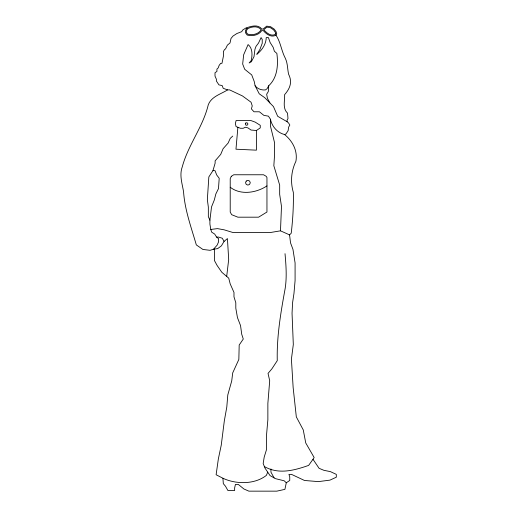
<?xml version="1.0" encoding="UTF-8"?>
<svg xmlns="http://www.w3.org/2000/svg" width="517" height="517" viewBox="0 0 517 517"><rect width="100%" height="100%" fill="white"/><g stroke="black" fill="none" stroke-linecap="round" stroke-linejoin="round"><path stroke-width="0.78" d="M270.41 119.201C272.045 126.536 277.131 132.623 284.57 134.543C292.609 141.025 297.792 150.77 295.918 161.259C291.187 171.075 290.27 181.958 293.346 192.447C293.637 206.076 292.829 219.706 291.213 233.238L289.565 234.886L280.485 230.828L281.487 206.412L279.671 194.386L279.671 185.067L273.836 165.757L274.566 154.913L274.566 142.75L270.41 125.928L270.41 119.201L268.439 116.163L263.851 115.356L259.411 111.782L253.983 111.782L251.385 108.9L252.244 105.914L251.049 102.224L242.486 95.962L229.619 89.893L227.551 89.893L223.182 88.284L222.22 85.609L218.937 84.878L216.371 80.988L216.371 79.179L215.007 76.102L215.007 72.735L216.927 71.424L216.927 69.091L218.245 67.85L219.124 65.413L220.675 63.345L221.967 63.345L223.402 56.243L223.402 51.584L224.384 49.768L225.606 48.811L227.396 45.115L229.994 42.969L231.009 38.458L232.993 36.067L236.889 33.521L241.723 31.673L242.628 30.102L245.653 28.118C250.751 26.399 257.77 23.821 261.822 29.03L263.114 29.03L266.701 26.154L270.546 26.671L274.197 29.12L276.052 31.608L276.757 33.831L275.968 35.169C271.341 37.877 266.313 34.116 263.327 30.639L261.776 30.639C258.662 35.266 252.328 36.474 247.171 35.04L245.472 32.758L245.472 30.69L246.687 28.118M237.885 127.285L235.972 149.206L256.387 150.169L256.387 130.504L260.258 127.912L260.258 125.321L255.23 122.141L250.855 120.532L236.107 120.532L235.364 123.55L236.056 126.575L240.399 128.268L243.242 128.268L245.329 127.24L247.843 127.854L251.055 130.038L256.387 130.504M226.692 276.414L228.688 259.495L227.428 238.583L224.061 241.42L221.392 245.859L217.651 248.632L213.553 249.194L210.109 250.318L202.916 249.459L196.318 244.903C191.258 227.383 184.815 210.044 183.554 191.736C182.178 183.483 179.212 175.03 182.288 166.791C188.143 144.915 202.942 127.001 208.241 104.912C211.259 96.543 220.74 94.236 227.551 89.893M209.908 220.197L211.518 206.936L214.322 199.976L215.854 193.953L218.478 188.615L219.208 178.287L216.707 174.992L215.02 170.649L212.952 170.649L208.842 176.924L207.349 199.64L208.338 207.078L208.338 216.649L209.908 220.197L209.908 224.081L210.787 229.445L211.679 232.146L214.723 234.111L216.571 237.083L218.594 238.699L218.594 241.801L217.153 245.123L213.553 249.194M284.57 134.543L285.991 133.916L288.118 130.665L288.654 127.085L289.824 125.069L288.635 123.065L287.084 121.695L277.674 116.28L273.441 106.554L264.749 97.681L259.243 93.81L255.101 85.757L254.215 81.453L251.727 74.926L244.677 69.259L242.667 64.03L243.656 54.77L248.095 44.565C252.787 48.307 252.406 55.371 251.178 60.663L249.116 62.99L251.333 61.756L253.989 56.715L254.952 49.277L256.018 46.362L258.519 43.06L261.085 37.599L262.229 39.382L262.229 43.26L259.87 49.567L256.762 54.33C261.867 50.407 266.093 44.3 266.242 37.599L268.433 37.599L270.126 42.491L273.163 47.306L274.385 51.261L276.86 53.4C278.333 64.58 277.597 77.582 268.756 85.725L268.284 91.625L266.656 94.268L267.438 98.333L269.887 102.922M289.565 234.886L290.522 242.848L292.965 249.394L295.084 262.94L295.084 280.537L293.973 293.43L292.59 302.639L292.047 313.237L293.313 344.522L291.414 359.147L293.145 387.556L296.319 416.889L303.253 429.905L305.747 442.959L314.155 457.526L312.992 459.296L319.073 468.305L323.849 470.302L330.441 471.64L336.308 474.373L336.308 477.217L329.956 480.125L318.407 481.618L304.481 480.474L291.517 474.373L288.932 474.373L289.746 476.829L289.746 480.474L286.282 482.775L284.912 489.36L276.821 491.15L248.877 491.15L243.895 488.979L238.285 484.397L235.435 484.397L234.64 487.932L234.64 490.517L227.913 490.517L225.483 486.238L223.318 483.666L222.93 478.251L216.112 474.742L218.361 458.857L221.244 445.182L224.333 420.799L226.795 407.041L227.797 394.923L231.713 380.971L232.721 372.86L238.841 359.444L239.19 345.02L243.281 339.036L241.736 334.299L240.541 325.581L237.458 317.619L235.804 308.19L235.804 302.755L233.981 296.823L233.981 292.422L230.201 283.904L228.727 278.14L221.825 272.278L217.114 265.467L214.393 260.465L214.393 249.078M212.952 170.649L215.124 163.191L215.124 160.865L220.707 154.409L223.124 148.683L228.113 143.08L230.246 138.362L232.728 136.094M267.716 472.15L266.397 475.362C254.732 484.616 235.959 484.397 222.93 478.251M268.756 85.725L267.076 88.711L265.415 89.945C261.55 90.313 257.466 88.95 255.101 85.757M312.992 459.296L308.63 465.403C294.16 470.451 278.631 474.735 264.374 466.567M266.953 185.913C256.354 192.925 240.767 195.445 230.214 187.238M280.485 230.828L270.785 232.456L232.747 232.456L224.087 229.806L217.47 228.624L210.787 229.445M216.571 237.083L218.594 237.083L222.297 238.253L224.061 241.42M286.282 482.775L284.227 480.81L275.432 478.645L270.029 475.582L264.962 468.079L263.172 463.497L264.206 457.112L266.404 449.939L266.404 436.484L267.864 419.726L267.864 403.422L269.7 380.725L268.032 373.41L271.877 368.867L277.267 360.646C276.666 336.334 280.847 312.106 285.203 288.266C286.948 276.802 286.024 265.169 285.022 253.679M274.1 477.889L270.947 472.15L270.947 468.977M275.968 35.169C280.705 42.245 281.377 50.84 285.319 58.259C287.73 63.332 287.407 68.78 288.57 74.131C292.622 82.164 289.998 88.497 284.628 94.643C284.97 100.873 282.269 108.266 287.53 113.152L287.988 118.567L287.084 120.138L287.084 121.695M245.691 123.104L245.317 124.015L245.691 124.933L246.609 125.308L247.52 124.933L247.901 124.015L247.52 123.104L246.609 122.723L245.691 123.104M246.234 181.053L245.543 182.727L246.234 184.401L247.908 185.099L249.588 184.401L250.28 182.727L249.588 181.053L247.908 180.362L246.234 181.053M231.299 176.316L230.214 178.662L230.214 212.028L231.642 214.684L237.885 217.185L258.584 217.185L266.953 212.028L266.953 177.525L266.197 176.316L263.547 174.765L233.762 174.765L231.299 176.316M247.391 28.849L246.422 30.904L246.422 32.442L247.701 34.161C252.535 35.505 258.442 34.167 261.234 29.773C257.86 25.488 251.701 26.541 247.391 28.849M275.723 33.715L275.315 34.413C270.966 36.759 266.507 32.862 263.773 29.721L266.901 27.136L270.204 27.575L273.538 29.812L275.193 32.048L275.723 33.715"/></g></svg>
